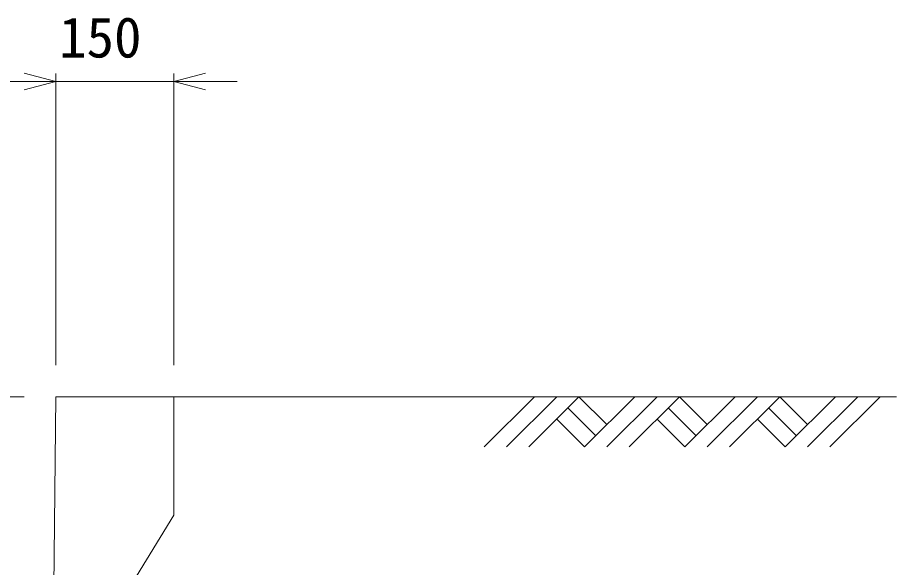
# Model space of a CAD drawing. Units: millimetres, scale not verified. Extents: x -252 to 252048, y 18866 to 78266.
# Drawn here: x 14458 to 20030, y 44173 to 47661 of the extents above; entities that cross this region are included whole.
import ezdxf
from ezdxf.enums import TextEntityAlignment as Align

# ---------------------------------------------------------------- set-up
doc = ezdxf.new("R2010")
doc.units = ezdxf.units.MM
doc.header["$LTSCALE"] = 300
for name, color, linetype, lineweight in [('0_2', 1, 'Continuous', 18), ('D-DCR', 7, 'Continuous', 18), ('D-STR', 1, 'Continuous', 18), ('D-STR-DIM', 7, 'Continuous', 18)]:
    doc.layers.add(name, color=color, linetype=linetype, lineweight=lineweight)
doc.styles.add('ＭＳ ゴシック', font='')
doc.styles.get('ＭＳ ゴシック').set_extended_font_data('MS Gothic')

msp = doc.modelspace()

# ---------------------------------------------------------------- linework, layer by layer
at = {"layer": '0_2'}
for p, q in [((14500, 47308.7), (14700, 47255.1)), ((15450, 47255.1), (15650, 47308.7)), ((14700, 47255.1), (14500, 47201.5)), ((14700, 47255.1), (14500, 47255.1)), ((15650, 47201.5), (15450, 47255.1)), ((15450, 47255.1), (15650, 47255.1))]:
    msp.add_line(p, q, dxfattribs=at)
at = {"layer": 'D-DCR'}
for p, q in [((17416.5, 44936.9), (17734.7, 45255.1)), ((17557.9, 44936.9), (17876.1, 45255.1)), ((17699.3, 44936.9), (18017.5, 45255.1)), ((18017.5, 45255.1), (18194.3, 45078.3)), ((18052.9, 44936.9), (18371.1, 45255.1)), ((18194.3, 44936.9), (18512.5, 45255.1)), ((18335.7, 44936.9), (18653.9, 45255.1)), ((18653.9, 45255.1), (18830.7, 45078.3)), ((18689.3, 44936.9), (19007.5, 45255.1)), ((18830.7, 44936.9), (19148.9, 45255.1)), ((18972.1, 44936.9), (19290.3, 45255.1)), ((19290.3, 45255.1), (19467.1, 45078.3)), ((19325.7, 44936.9), (19643.9, 45255.1)), ((19467.1, 44936.9), (19785.3, 45255.1)), ((19608.5, 44936.9), (19926.7, 45255.1)), ((17946.8, 45184.4), (18123.6, 45007.6)), ((18583.2, 45184.4), (18760, 45007.6)), ((19219.6, 45184.4), (19396.4, 45007.6)), ((17876.1, 45113.7), (18052.9, 44936.9)), ((18512.5, 45113.7), (18689.3, 44936.9)), ((19148.9, 45113.7), (19325.7, 44936.9))]:
    msp.add_line(p, q, dxfattribs=at)
at = {"layer": 'D-STR'}
for p, q in [((14620, 37255.1), (14700, 45255.1)), ((14700, 45255.1), (15450, 45255.1)), ((15450, 45255.1), (20030, 45255.1)), ((15450, 44505.1), (15450, 45255.1)), ((15188.3, 44080.1), (15450, 44505.1))]:
    msp.add_line(p, q, dxfattribs=at)
at = {"layer": 'D-STR-DIM'}
for p, q in [((14700, 45455.1), (14700, 47305.1)), ((15450, 45455.1), (15450, 47305.1)), ((14500, 47255.1), (14300, 47255.1)), ((14700, 47255.1), (15450, 47255.1)), ((15650, 47255.1), (15850, 47255.1)), ((14500, 45255.1), (11370, 45255.1))]:
    msp.add_line(p, q, dxfattribs=at)

# ---------------------------------------------------------------- texts
at = {"layer": 'D-STR-DIM', "color": 1, "style": 'ＭＳ ゴシック'}
msp.add_text('150', height=256.6, dxfattribs=at).set_placement((14720.6, 47330.1), align=Align.BOTTOM_LEFT)

doc.saveas('drawing.dxf')
